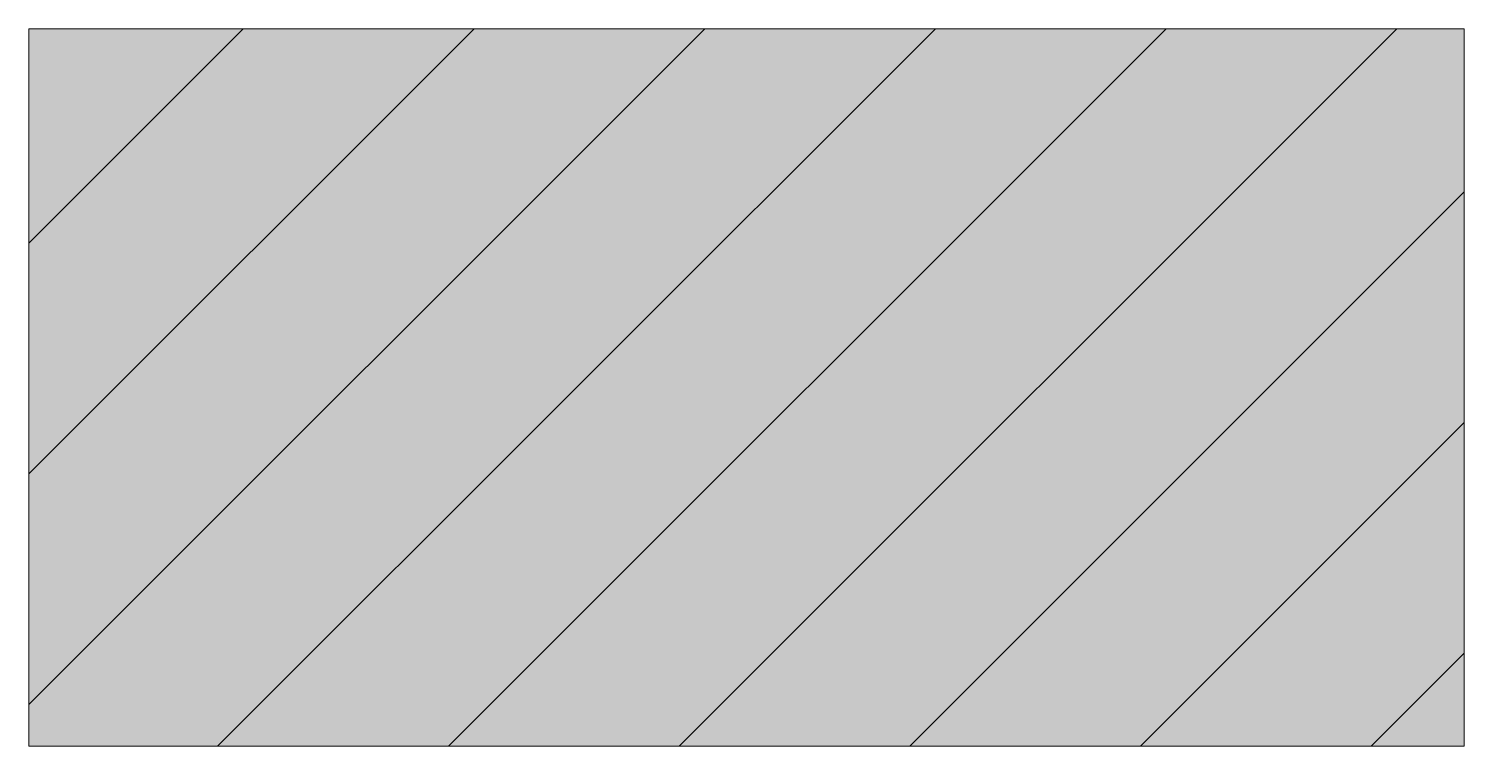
# Model space of a CAD drawing. Header units: metres. Extents: x 0 to 44, y 0 to 22.
import ezdxf

# ---------------------------------------------------------------- set-up
doc = ezdxf.new("R2010")
doc.units = ezdxf.units.M
doc.layers.add('A-DETL-GENF', color=92, linetype='Continuous', lineweight=18)
doc.layers.add('A-DETL-MEDM', color=33, linetype='Continuous', lineweight=18)

# ---------------------------------------------------------------- blocks, each defined once
blk = doc.blocks.new('00 hout_rechthoekig_sls - Vuren 22x44-4309867-00_0 Basismaterialen')
at = {"layer": 'A-DETL-GENF', "lineweight": 13}
blk.add_hatch(color=256, dxfattribs=at).paths.add_polyline_path([(44, 22), (0, 22), (0, 0), (44, 0), (44, 5.331)])
at = {"layer": 'A-DETL-MEDM', "lineweight": 13}
h = blk.add_hatch(dxfattribs=at)
h.set_pattern_fill('FP_621', color=256, style=0, pattern_type=2)
h.set_pattern_definition([(225, (-4550, 4961.867), (3.535534, -3.535534), [])])
h.paths.add_polyline_path([(0, 22), (0, 0), (44, 0), (44, 22)])
at = {"layer": 'A-DETL-MEDM'}
for p, q in [((44, 22), (0, 22)), ((0, 22), (0, 0)), ((44, 22), (0, 22)), ((44, 0), (44, 22)), ((44, 0), (44, 22)), ((44, 0), (44, 22)), ((0, 0), (44, 0))]:
    blk.add_line(p, q, dxfattribs=at)

msp = doc.modelspace()

# ---------------------------------------------------------------- block references
msp.add_blockref('00 hout_rechthoekig_sls - Vuren 22x44-4309867-00_0 Basismaterialen', (0, 0))

doc.saveas('drawing.dxf')
